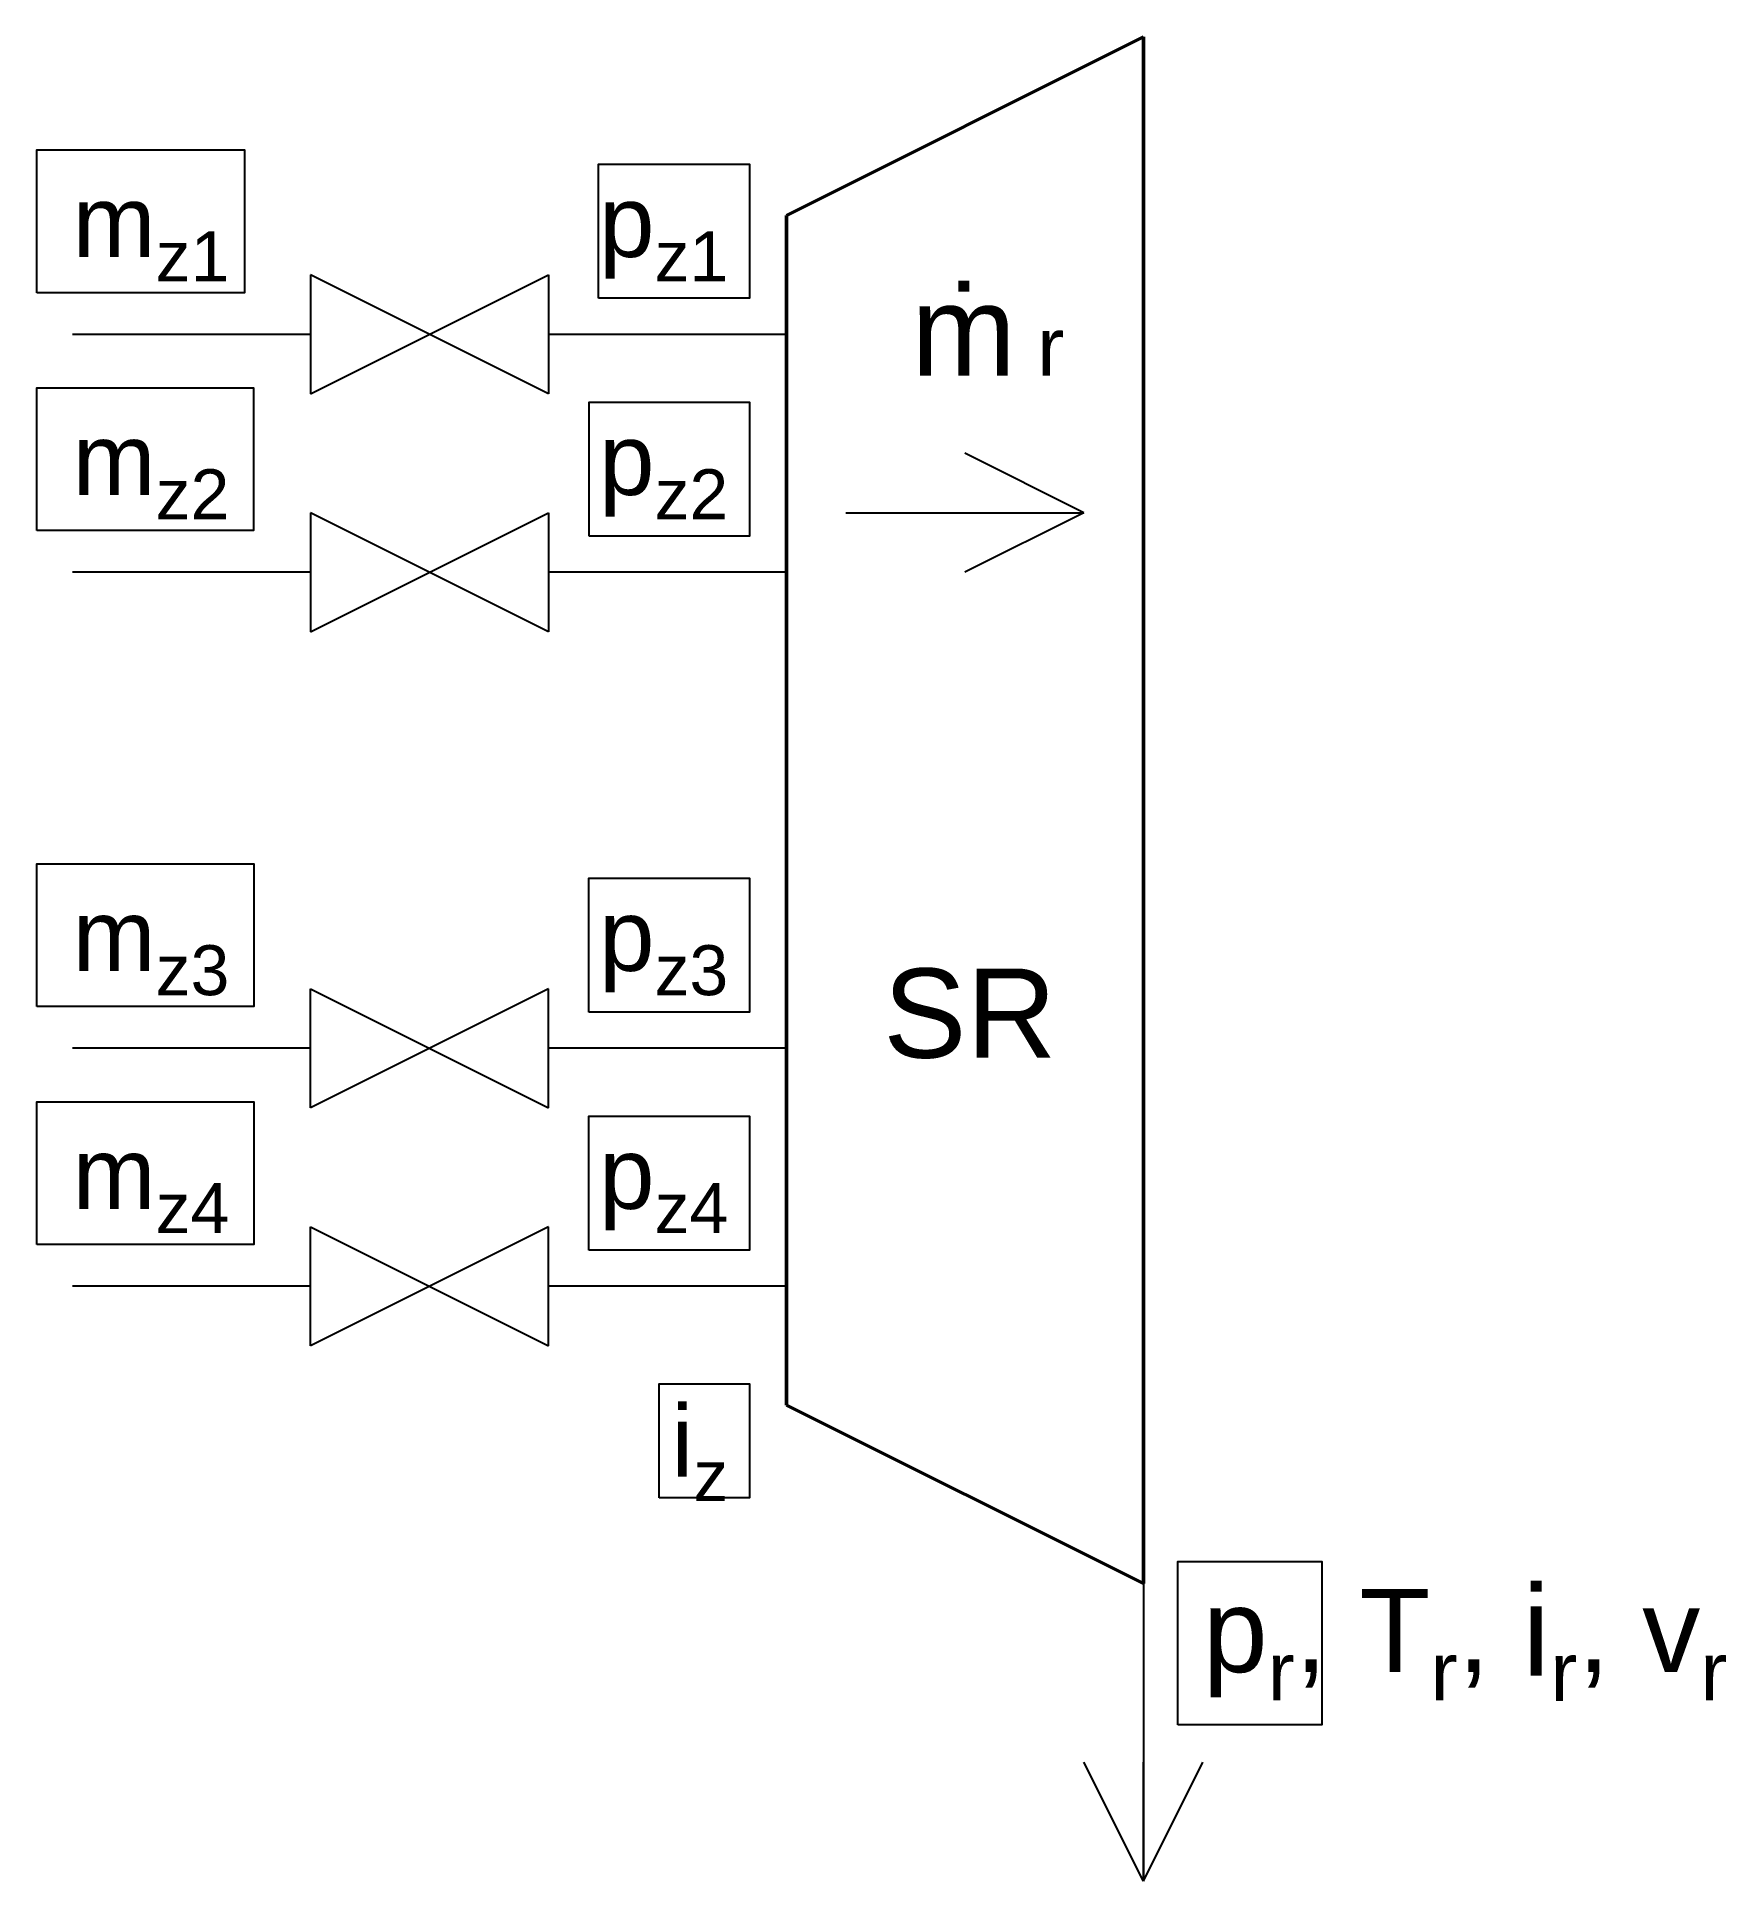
# Model space of a CAD drawing. Header units: millimetres. Extents: x -126 to 158, y -180 to 130.
import ezdxf

# ---------------------------------------------------------------- set-up
doc = ezdxf.new("R2010")
doc.units = ezdxf.units.MM
doc.styles.add('Annotative', font='arial.ttf')
doc.styles.get("Standard").update_dxf_attribs({"font": 'arial.ttf'})

msp = doc.modelspace()

# ---------------------------------------------------------------- linework, layer by layer
at = {"lineweight": 50}
for p, q in [((0, 100), (60, 130)), ((60, 130), (60, -130)), ((0, -100), (0, 100)), ((0, -100), (60, -130))]:
    msp.add_line(p, q, dxfattribs=at)
at = {"lineweight": 25}
for p, q in [((-80, 70), (-40, 90)), ((-40, 70), (-80, 90)), ((-80, 90), (-80, 70)), ((-40, 90), (-40, 70)), ((-80, 80), (-120, 80)), ((0, 80), (-40, 80)), ((50, 50), (30, 60)), ((-80, 30), (-40, 50)), ((-40, 30), (-80, 50)), ((-80, 50), (-80, 30)), ((-40, 50), (-40, 30)), ((10, 50), (50, 50)), ((50, 50), (30, 40)), ((-80, 40), (-120, 40)), ((0, 40), (-40, 40)), ((-80, -30), (-40, -50)), ((-40, -30), (-80, -50)), ((-80, -50), (-80, -30)), ((-40, -50), (-40, -30)), ((-80, -40), (-120, -40)), ((0, -40), (-40, -40)), ((-80, -70), (-40, -90)), ((-40, -70), (-80, -90)), ((-80, -90), (-80, -70)), ((-40, -90), (-40, -70)), ((-80, -80), (-120, -80)), ((0, -80), (-40, -80)), ((60, -130), (60, -180)), ((60, -180), (50, -160)), ((60, -180), (60, -160)), ((60, -180), (70, -160))]:
    msp.add_line(p, q, dxfattribs=at)
for points in [[(-126, 87), (-126, 111), (-91.13, 111), (-91.13, 87)], [(-31.61, 86.07), (-31.61, 108.6), (-6.19, 108.6), (-6.19, 86.07)], [(-126, 47), (-126, 71), (-89.59, 71), (-89.59, 47)], [(-33.15, 46.07), (-33.15, 68.6), (-6.19, 68.6), (-6.19, 46.07)], [(-126, -33), (-126, -9), (-89.51, -9), (-89.51, -33)], [(-33.24, -33.93), (-33.24, -11.4), (-6.19, -11.4), (-6.19, -33.93)], [(-126, -73), (-126, -49), (-89.54, -49), (-89.54, -73)], [(-33.2, -73.93), (-33.2, -51.4), (-6.19, -51.4), (-6.19, -73.93)], [(-21.38, -115.6), (-21.38, -96.4), (-6.19, -96.4), (-6.19, -115.6)], [(65.8, -153.73), (65.8, -126.27), (90, -126.27), (90, -153.73)]]:
    msp.add_lwpolyline(points, close=True, dxfattribs=at)

# ---------------------------------------------------------------- texts
for s, width, insert, char_height, attachment_point in [('\\A1;m{\\H0.7x;\\S^ z1;}', 30.214, (-120, 105), 12, 1), ('\\A1;p{\\H0.7x;\\S^ z1;}', 30.214, (-9.79, 105), 12, 3), ('{\\H1.0833x;\\T1.2;ṁ\\A1;\\H0.64617x;\\S^ r;}', 39.0457, (20.95, 88.2), 14, 1), ('\\A1;m{\\H0.7x;\\S^ z2;}', 30.214, (-120, 65), 12, 1), ('\\A1;p{\\H0.7x;\\S^ z2;}', 30.214, (-9.79, 65), 12, 3), ('\\A1;m{\\H0.7x;\\S^ z3;}', 30.214, (-120, -15), 12, 1), ('\\A1;p{\\H0.7x;\\S^ z3;}', 30.214, (-9.79, -15), 12, 3), ('\\A1;m{\\H0.7x;\\S^ z4;}', 30.214, (-120, -55), 12, 1), ('\\A1;p{\\H0.7x;\\S^ z4;}', 30.214, (-9.79, -55), 12, 3), ('\\A1;i{\\H0.7x;\\S^ z;}', 30.214, (-9.79, -100), 12, 3), ('\\A1;p{\\H0.7x;\\S^ r;\\H1.4286x;, }T{\\H0.7x;\\S^ r;\\H1.4286x;, \\H1.0833x;i\\H0.65x;\\S^ r;\\H1.4202x;, }v{\\H0.7x;\\S^ r;}', 138.4405, (70, -140), 14, 4)]:
    msp.add_mtext_dynamic_manual_height_columns(s, width=width, gutter_width=12.5, heights=[0], dxfattribs=dict(at, insert=insert, char_height=char_height, attachment_point=attachment_point))
at = {"lineweight": 25, "insert": (16.26, -26.6), "char_height": 15, "attachment_point": 1, "style": 'Annotative'}
msp.add_mtext_dynamic_manual_height_columns('SR', width=29.6054, gutter_width=12.5, heights=[10.34], dxfattribs=at)

doc.saveas('drawing.dxf')
